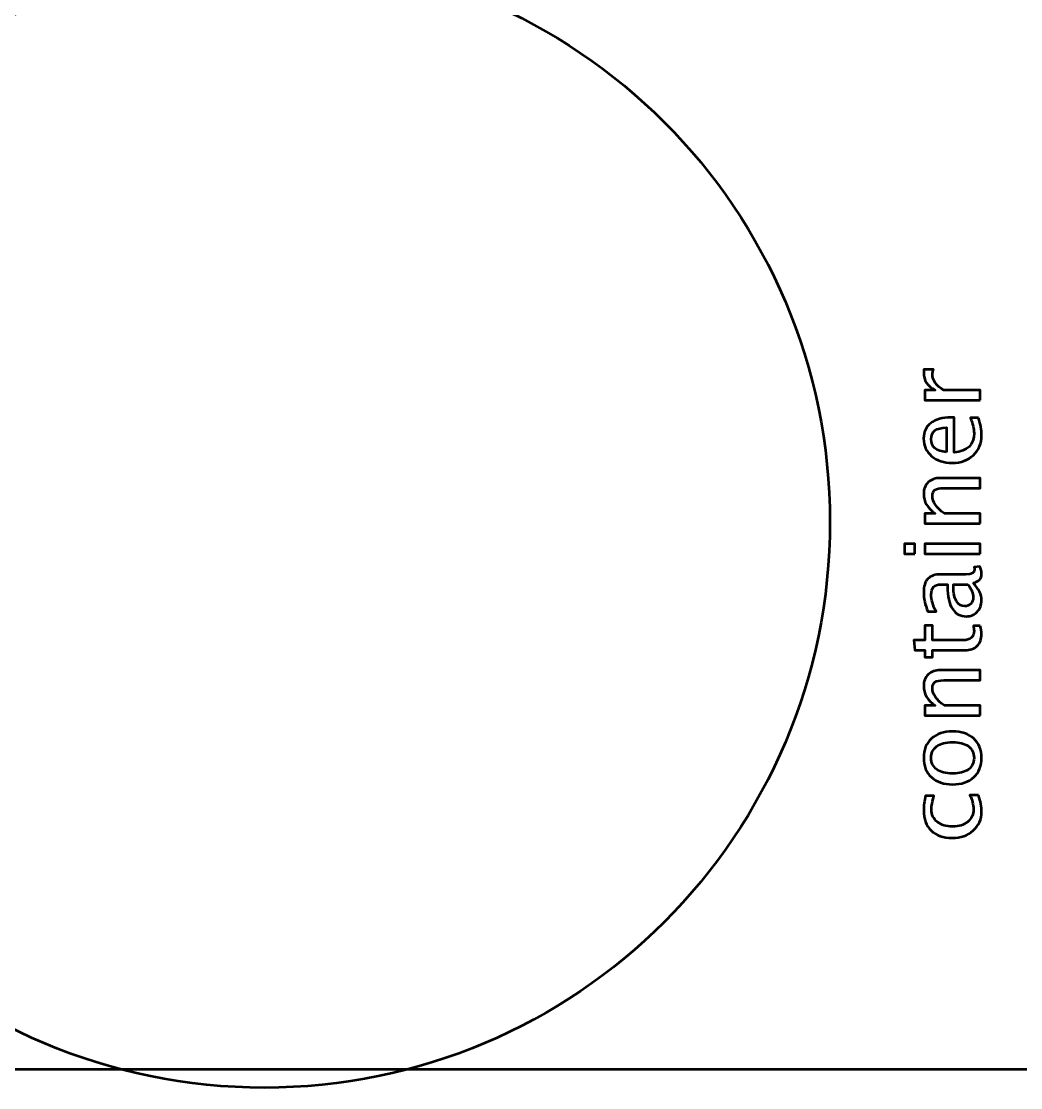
# Model space of a CAD drawing. Header units: centimetres. Extents: x -21.1 to 20.9, y -15.1 to 15.1.
# Drawn here: x -15.56 to -10.17, y -15.05 to -9.3 of the extents above; entities that cross this region are included whole.
import ezdxf

# ---------------------------------------------------------------- set-up
doc = ezdxf.new("R2010")
doc.units = ezdxf.units.CM
doc.header["$MEASUREMENT"] = 0
doc.layers.add('Layer 1', color=7, linetype='Continuous')

msp = doc.modelspace()

# ---------------------------------------------------------------- linework, layer by layer
at = {"layer": 'Layer 1', "lineweight": 53}
msp.add_ellipse((-14.25, -12), major_axis=(0, 3.05), ratio=1, dxfattribs=at)
msp.add_open_spline([(-20.95, -14.45), (-20.95, -14.45), (-20.95, 14.45), (-20.95, 14.45), (-20.95, 14.45), (-20.95, 14.72614), (-20.72614, 14.95), (-20.45, 14.95), (-20.45, 14.95), (-20.45, 14.95), (-0.55, 14.95), (-0.55, 14.95), (-0.55, 14.95), (-0.27386, 14.95), (-0.05, 14.72614), (-0.05, 14.45), (-0.05, 14.45), (-0.05, 14.45), (-0.05, -14.45), (-0.05, -14.45), (-0.05, -14.45), (-0.05, -14.72614), (-0.27386, -14.95), (-0.55, -14.95), (-0.55, -14.95), (-0.55, -14.95), (-20.45, -14.95), (-20.45, -14.95), (-20.45, -14.95), (-20.72614, -14.95), (-20.95, -14.72614), (-20.95, -14.45)], degree=3, knots=[0, 0, 0, 0, 0.1111111, 0.1111111, 0.1111111, 0.1111111, 0.2222222, 0.2222222, 0.2222222, 0.2222222, 0.3333333, 0.3333333, 0.3333333, 0.3333333, 0.4444444, 0.4444444, 0.4444444, 0.4444444, 0.5555556, 0.5555556, 0.5555556, 0.5555556, 0.6666667, 0.6666667, 0.6666667, 0.6666667, 0.7777778, 0.7777778, 0.7777778, 0.7777778, 1, 1, 1, 1], dxfattribs=at)
at = {"layer": 'Layer 1', "color": 5, "lineweight": 53}
for points, knots in [([(-10.38883, -11.34292), (-10.38883, -11.34292), (-10.68798, -11.34292), (-10.68798, -11.34292), (-10.68798, -11.34292), (-10.68798, -11.34292), (-10.68798, -11.28874), (-10.68798, -11.28874), (-10.68798, -11.28874), (-10.68798, -11.28874), (-10.63145, -11.28874), (-10.63145, -11.28874), (-10.63145, -11.28874), (-10.67331, -11.26719), (-10.69419, -11.23596), (-10.69419, -11.19495), (-10.69419, -11.19495), (-10.69419, -11.1894), (-10.69372, -11.18356), (-10.69278, -11.17754), (-10.69278, -11.17754), (-10.69278, -11.17754), (-10.64208, -11.17754), (-10.64208, -11.17754), (-10.64208, -11.17754), (-10.64518, -11.18695), (-10.64678, -11.19523), (-10.64678, -11.20238), (-10.64678, -11.20238), (-10.64678, -11.23681), (-10.62646, -11.2656), (-10.58573, -11.28874), (-10.58573, -11.28874), (-10.58573, -11.28874), (-10.38883, -11.28874), (-10.38883, -11.28874), (-10.38883, -11.28874), (-10.38883, -11.28874), (-10.38883, -11.34292), (-10.38883, -11.34292)], [0, 0, 0, 0, 0.0909091, 0.0909091, 0.0909091, 0.0909091, 0.1818182, 0.1818182, 0.1818182, 0.1818182, 0.2727273, 0.2727273, 0.2727273, 0.2727273, 0.3636364, 0.3636364, 0.3636364, 0.3636364, 0.4545455, 0.4545455, 0.4545455, 0.4545455, 0.5454545, 0.5454545, 0.5454545, 0.5454545, 0.6363636, 0.6363636, 0.6363636, 0.6363636, 0.7272727, 0.7272727, 0.7272727, 0.7272727, 0.8181818, 0.8181818, 0.8181818, 0.8181818, 1, 1, 1, 1]), ([(-10.39843, -11.43785), (-10.38751, -11.47425), (-10.38206, -11.50539), (-10.38206, -11.53136), (-10.38206, -11.53136), (-10.38206, -11.57566), (-10.39673, -11.61169), (-10.42599, -11.63945), (-10.42599, -11.63945), (-10.45525, -11.6672), (-10.49316, -11.68112), (-10.53982, -11.68112), (-10.53982, -11.68112), (-10.58507, -11.68112), (-10.62223, -11.66889), (-10.65129, -11.64434), (-10.65129, -11.64434), (-10.68027, -11.61978), (-10.69476, -11.58836), (-10.69476, -11.55008), (-10.69476, -11.55008), (-10.69476, -11.51386), (-10.68187, -11.48582), (-10.65609, -11.46607), (-10.65609, -11.46607), (-10.63032, -11.44631), (-10.59382, -11.43644), (-10.5465, -11.43644), (-10.5465, -11.43644), (-10.5465, -11.43644), (-10.52994, -11.43672), (-10.52994, -11.43672), (-10.52994, -11.43672), (-10.52994, -11.43672), (-10.52994, -11.62581), (-10.52994, -11.62581), (-10.52994, -11.62581), (-10.45844, -11.6179), (-10.4227, -11.583), (-10.4227, -11.5212), (-10.4227, -11.5212), (-10.4227, -11.49852), (-10.42909, -11.47077), (-10.44189, -11.43785), (-10.44189, -11.43785), (-10.44189, -11.43785), (-10.39843, -11.43785), (-10.39843, -11.43785)], [0, 0, 0, 0, 0.0769231, 0.0769231, 0.0769231, 0.0769231, 0.1538462, 0.1538462, 0.1538462, 0.1538462, 0.2307692, 0.2307692, 0.2307692, 0.2307692, 0.3076923, 0.3076923, 0.3076923, 0.3076923, 0.3846154, 0.3846154, 0.3846154, 0.3846154, 0.4615385, 0.4615385, 0.4615385, 0.4615385, 0.5384615, 0.5384615, 0.5384615, 0.5384615, 0.6153846, 0.6153846, 0.6153846, 0.6153846, 0.6923077, 0.6923077, 0.6923077, 0.6923077, 0.7692308, 0.7692308, 0.7692308, 0.7692308, 0.8461538, 0.8461538, 0.8461538, 0.8461538, 1, 1, 1, 1]), ([(-10.57058, -11.62298), (-10.57058, -11.62298), (-10.57058, -11.4909), (-10.57058, -11.4909), (-10.57058, -11.4909), (-10.62627, -11.4909), (-10.65412, -11.51169), (-10.65412, -11.55318), (-10.65412, -11.55318), (-10.65412, -11.59495), (-10.62627, -11.61819), (-10.57058, -11.62298)], [0, 0, 0, 0, 0.25, 0.25, 0.25, 0.25, 0.5, 0.5, 0.5, 0.5, 1, 1, 1, 1]), ([(-10.38883, -12.00774), (-10.38883, -12.00774), (-10.68798, -12.00774), (-10.68798, -12.00774), (-10.68798, -12.00774), (-10.68798, -12.00774), (-10.68798, -11.95356), (-10.68798, -11.95356), (-10.68798, -11.95356), (-10.68798, -11.95356), (-10.63145, -11.95356), (-10.63145, -11.95356), (-10.63145, -11.95356), (-10.67331, -11.92487), (-10.69419, -11.88968), (-10.69419, -11.8481), (-10.69419, -11.8481), (-10.69419, -11.82195), (-10.68601, -11.80116), (-10.66954, -11.78582), (-10.66954, -11.78582), (-10.65318, -11.77049), (-10.63107, -11.76278), (-10.60341, -11.76278), (-10.60341, -11.76278), (-10.60341, -11.76278), (-10.38883, -11.76278), (-10.38883, -11.76278), (-10.38883, -11.76278), (-10.38883, -11.76278), (-10.38883, -11.81696), (-10.38883, -11.81696), (-10.38883, -11.81696), (-10.38883, -11.81696), (-10.58573, -11.81696), (-10.58573, -11.81696), (-10.58573, -11.81696), (-10.60793, -11.81696), (-10.62373, -11.82026), (-10.63314, -11.82675), (-10.63314, -11.82675), (-10.64264, -11.83333), (-10.64734, -11.84415), (-10.64734, -11.8593), (-10.64734, -11.8593), (-10.64734, -11.8926), (-10.62561, -11.92402), (-10.58215, -11.95356), (-10.58215, -11.95356), (-10.58215, -11.95356), (-10.38883, -11.95356), (-10.38883, -11.95356), (-10.38883, -11.95356), (-10.38883, -11.95356), (-10.38883, -12.00774), (-10.38883, -12.00774)], [0, 0, 0, 0, 0.0666667, 0.0666667, 0.0666667, 0.0666667, 0.1333333, 0.1333333, 0.1333333, 0.1333333, 0.2, 0.2, 0.2, 0.2, 0.2666667, 0.2666667, 0.2666667, 0.2666667, 0.3333333, 0.3333333, 0.3333333, 0.3333333, 0.4, 0.4, 0.4, 0.4, 0.4666667, 0.4666667, 0.4666667, 0.4666667, 0.5333333, 0.5333333, 0.5333333, 0.5333333, 0.6, 0.6, 0.6, 0.6, 0.6666667, 0.6666667, 0.6666667, 0.6666667, 0.7333333, 0.7333333, 0.7333333, 0.7333333, 0.8, 0.8, 0.8, 0.8, 0.8666667, 0.8666667, 0.8666667, 0.8666667, 1, 1, 1, 1]), ([(-10.74273, -12.17086), (-10.74273, -12.17086), (-10.79692, -12.17086), (-10.79692, -12.17086), (-10.79692, -12.17086), (-10.79692, -12.17086), (-10.79692, -12.11668), (-10.79692, -12.11668), (-10.79692, -12.11668), (-10.79692, -12.11668), (-10.74273, -12.11668), (-10.74273, -12.11668), (-10.74273, -12.11668), (-10.74273, -12.11668), (-10.74273, -12.17086), (-10.74273, -12.17086)], [0, 0, 0, 0, 0.2, 0.2, 0.2, 0.2, 0.4, 0.4, 0.4, 0.4, 0.6, 0.6, 0.6, 0.6, 1, 1, 1, 1]), ([(-10.38883, -12.17086), (-10.38883, -12.17086), (-10.68798, -12.17086), (-10.68798, -12.17086), (-10.68798, -12.17086), (-10.68798, -12.17086), (-10.68798, -12.11668), (-10.68798, -12.11668), (-10.68798, -12.11668), (-10.68798, -12.11668), (-10.38883, -12.11668), (-10.38883, -12.11668), (-10.38883, -12.11668), (-10.38883, -12.11668), (-10.38883, -12.17086), (-10.38883, -12.17086)], [0, 0, 0, 0, 0.2, 0.2, 0.2, 0.2, 0.4, 0.4, 0.4, 0.4, 0.6, 0.6, 0.6, 0.6, 1, 1, 1, 1]), ([(-10.42693, -12.32834), (-10.39701, -12.36089), (-10.38206, -12.39221), (-10.38206, -12.42232), (-10.38206, -12.42232), (-10.38206, -12.44706), (-10.38977, -12.46766), (-10.40529, -12.48393), (-10.40529, -12.48393), (-10.42081, -12.5003), (-10.44038, -12.50849), (-10.46399, -12.50849), (-10.46399, -12.50849), (-10.49664, -12.50849), (-10.52176, -12.49475), (-10.53925, -12.46728), (-10.53925, -12.46728), (-10.55675, -12.43981), (-10.5655, -12.4004), (-10.5655, -12.34903), (-10.5655, -12.34903), (-10.5655, -12.34903), (-10.5655, -12.33633), (-10.5655, -12.33633), (-10.5655, -12.33633), (-10.5655, -12.33633), (-10.60153, -12.33633), (-10.60153, -12.33633), (-10.60153, -12.33633), (-10.63624, -12.33633), (-10.65355, -12.3544), (-10.65355, -12.39061), (-10.65355, -12.39061), (-10.65355, -12.41865), (-10.64471, -12.44932), (-10.62702, -12.48252), (-10.62702, -12.48252), (-10.62702, -12.48252), (-10.67161, -12.48252), (-10.67161, -12.48252), (-10.67161, -12.48252), (-10.68667, -12.44602), (-10.69419, -12.41159), (-10.69419, -12.37933), (-10.69419, -12.37933), (-10.69419, -12.34612), (-10.68667, -12.32156), (-10.67152, -12.30585), (-10.67152, -12.30585), (-10.65637, -12.29005), (-10.63304, -12.28215), (-10.60153, -12.28215), (-10.60153, -12.28215), (-10.60153, -12.28215), (-10.46635, -12.28215), (-10.46635, -12.28215), (-10.46635, -12.28215), (-10.4354, -12.28215), (-10.41987, -12.27265), (-10.41987, -12.25355), (-10.41987, -12.25355), (-10.41987, -12.2512), (-10.42025, -12.24772), (-10.421, -12.24311), (-10.421, -12.24311), (-10.421, -12.24311), (-10.3909, -12.23925), (-10.3909, -12.23925), (-10.3909, -12.23925), (-10.38497, -12.25157), (-10.38206, -12.26512), (-10.38206, -12.27998), (-10.38206, -12.27998), (-10.38206, -12.30529), (-10.39701, -12.32138), (-10.42693, -12.32834)], [0, 0, 0, 0, 0.05, 0.05, 0.05, 0.05, 0.1, 0.1, 0.1, 0.1, 0.15, 0.15, 0.15, 0.15, 0.2, 0.2, 0.2, 0.2, 0.25, 0.25, 0.25, 0.25, 0.3, 0.3, 0.3, 0.3, 0.35, 0.35, 0.35, 0.35, 0.4, 0.4, 0.4, 0.4, 0.45, 0.45, 0.45, 0.45, 0.5, 0.5, 0.5, 0.5, 0.55, 0.55, 0.55, 0.55, 0.6, 0.6, 0.6, 0.6, 0.65, 0.65, 0.65, 0.65, 0.7, 0.7, 0.7, 0.7, 0.75, 0.75, 0.75, 0.75, 0.8, 0.8, 0.8, 0.8, 0.85, 0.85, 0.85, 0.85, 0.9, 0.9, 0.9, 0.9, 1, 1, 1, 1]), ([(-10.45647, -12.33633), (-10.45647, -12.33633), (-10.53333, -12.33633), (-10.53333, -12.33633), (-10.53333, -12.33633), (-10.53333, -12.33633), (-10.53389, -12.35374), (-10.53389, -12.35374), (-10.53389, -12.35374), (-10.53389, -12.38384), (-10.52834, -12.40811), (-10.51724, -12.42664), (-10.51724, -12.42664), (-10.50605, -12.44508), (-10.49128, -12.4543), (-10.47284, -12.4543), (-10.47284, -12.4543), (-10.45995, -12.4543), (-10.44904, -12.44969), (-10.4401, -12.44057), (-10.4401, -12.44057), (-10.43116, -12.43135), (-10.42665, -12.42015), (-10.42665, -12.40689), (-10.42665, -12.40689), (-10.42665, -12.38431), (-10.43662, -12.36079), (-10.45647, -12.33633)], [0, 0, 0, 0, 0.125, 0.125, 0.125, 0.125, 0.25, 0.25, 0.25, 0.25, 0.375, 0.375, 0.375, 0.375, 0.5, 0.5, 0.5, 0.5, 0.625, 0.625, 0.625, 0.625, 0.75, 0.75, 0.75, 0.75, 1, 1, 1, 1]), ([(-10.38892, -12.55985), (-10.38431, -12.5766), (-10.38206, -12.59118), (-10.38206, -12.6035), (-10.38206, -12.6035), (-10.38206, -12.63116), (-10.38996, -12.6527), (-10.40576, -12.66813), (-10.40576, -12.66813), (-10.42157, -12.68365), (-10.44349, -12.69137), (-10.47161, -12.69137), (-10.47161, -12.69137), (-10.47161, -12.69137), (-10.64734, -12.69137), (-10.64734, -12.69137), (-10.64734, -12.69137), (-10.64734, -12.69137), (-10.64734, -12.72881), (-10.64734, -12.72881), (-10.64734, -12.72881), (-10.64734, -12.72881), (-10.68798, -12.72881), (-10.68798, -12.72881), (-10.68798, -12.72881), (-10.68798, -12.72881), (-10.68798, -12.69137), (-10.68798, -12.69137), (-10.68798, -12.69137), (-10.68798, -12.69137), (-10.74208, -12.69137), (-10.74208, -12.69137), (-10.74208, -12.69137), (-10.74208, -12.69137), (-10.74725, -12.63718), (-10.74725, -12.63718), (-10.74725, -12.63718), (-10.74725, -12.63718), (-10.68798, -12.63718), (-10.68798, -12.63718), (-10.68798, -12.63718), (-10.68798, -12.63718), (-10.68798, -12.55872), (-10.68798, -12.55872), (-10.68798, -12.55872), (-10.68798, -12.55872), (-10.64734, -12.55872), (-10.64734, -12.55872), (-10.64734, -12.55872), (-10.64734, -12.55872), (-10.64734, -12.63718), (-10.64734, -12.63718), (-10.64734, -12.63718), (-10.64734, -12.63718), (-10.4814, -12.63718), (-10.4814, -12.63718), (-10.4814, -12.63718), (-10.44226, -12.63718), (-10.4227, -12.62015), (-10.4227, -12.58619), (-10.4227, -12.58619), (-10.4227, -12.57895), (-10.42392, -12.5702), (-10.42627, -12.55985), (-10.42627, -12.55985), (-10.42627, -12.55985), (-10.38892, -12.55985), (-10.38892, -12.55985)], [0, 0, 0, 0, 0.0555556, 0.0555556, 0.0555556, 0.0555556, 0.1111111, 0.1111111, 0.1111111, 0.1111111, 0.1666667, 0.1666667, 0.1666667, 0.1666667, 0.2222222, 0.2222222, 0.2222222, 0.2222222, 0.2777778, 0.2777778, 0.2777778, 0.2777778, 0.3333333, 0.3333333, 0.3333333, 0.3333333, 0.3888889, 0.3888889, 0.3888889, 0.3888889, 0.4444444, 0.4444444, 0.4444444, 0.4444444, 0.5, 0.5, 0.5, 0.5, 0.5555556, 0.5555556, 0.5555556, 0.5555556, 0.6111111, 0.6111111, 0.6111111, 0.6111111, 0.6666667, 0.6666667, 0.6666667, 0.6666667, 0.7222222, 0.7222222, 0.7222222, 0.7222222, 0.7777778, 0.7777778, 0.7777778, 0.7777778, 0.8333333, 0.8333333, 0.8333333, 0.8333333, 0.8888889, 0.8888889, 0.8888889, 0.8888889, 1, 1, 1, 1]), ([(-10.38883, -13.04395), (-10.38883, -13.04395), (-10.68798, -13.04395), (-10.68798, -13.04395), (-10.68798, -13.04395), (-10.68798, -13.04395), (-10.68798, -12.98977), (-10.68798, -12.98977), (-10.68798, -12.98977), (-10.68798, -12.98977), (-10.63145, -12.98977), (-10.63145, -12.98977), (-10.63145, -12.98977), (-10.67331, -12.96108), (-10.69419, -12.92589), (-10.69419, -12.88431), (-10.69419, -12.88431), (-10.69419, -12.85816), (-10.68601, -12.83737), (-10.66954, -12.82203), (-10.66954, -12.82203), (-10.65318, -12.8067), (-10.63107, -12.79899), (-10.60341, -12.79899), (-10.60341, -12.79899), (-10.60341, -12.79899), (-10.38883, -12.79899), (-10.38883, -12.79899), (-10.38883, -12.79899), (-10.38883, -12.79899), (-10.38883, -12.85317), (-10.38883, -12.85317), (-10.38883, -12.85317), (-10.38883, -12.85317), (-10.58573, -12.85317), (-10.58573, -12.85317), (-10.58573, -12.85317), (-10.60793, -12.85317), (-10.62373, -12.85647), (-10.63314, -12.86296), (-10.63314, -12.86296), (-10.64264, -12.86954), (-10.64734, -12.88036), (-10.64734, -12.89551), (-10.64734, -12.89551), (-10.64734, -12.92881), (-10.62561, -12.96023), (-10.58215, -12.98977), (-10.58215, -12.98977), (-10.58215, -12.98977), (-10.38883, -12.98977), (-10.38883, -12.98977), (-10.38883, -12.98977), (-10.38883, -12.98977), (-10.38883, -13.04395), (-10.38883, -13.04395)], [0, 0, 0, 0, 0.0666667, 0.0666667, 0.0666667, 0.0666667, 0.1333333, 0.1333333, 0.1333333, 0.1333333, 0.2, 0.2, 0.2, 0.2, 0.2666667, 0.2666667, 0.2666667, 0.2666667, 0.3333333, 0.3333333, 0.3333333, 0.3333333, 0.4, 0.4, 0.4, 0.4, 0.4666667, 0.4666667, 0.4666667, 0.4666667, 0.5333333, 0.5333333, 0.5333333, 0.5333333, 0.6, 0.6, 0.6, 0.6, 0.6666667, 0.6666667, 0.6666667, 0.6666667, 0.7333333, 0.7333333, 0.7333333, 0.7333333, 0.8, 0.8, 0.8, 0.8, 0.8666667, 0.8666667, 0.8666667, 0.8666667, 1, 1, 1, 1]), ([(-10.38206, -13.27161), (-10.38206, -13.31554), (-10.39607, -13.35035), (-10.42411, -13.37593), (-10.42411, -13.37593), (-10.45214, -13.40162), (-10.49024, -13.41441), (-10.53831, -13.41441), (-10.53831, -13.41441), (-10.58629, -13.41441), (-10.6243, -13.40162), (-10.65224, -13.37593), (-10.65224, -13.37593), (-10.68018, -13.35035), (-10.69419, -13.31554), (-10.69419, -13.27161), (-10.69419, -13.27161), (-10.69419, -13.22767), (-10.68018, -13.19287), (-10.65224, -13.16728), (-10.65224, -13.16728), (-10.6243, -13.1416), (-10.58629, -13.1288), (-10.53831, -13.1288), (-10.53831, -13.1288), (-10.49024, -13.1288), (-10.45214, -13.1416), (-10.42411, -13.16728), (-10.42411, -13.16728), (-10.39607, -13.19287), (-10.38206, -13.22767), (-10.38206, -13.27161)], [0, 0, 0, 0, 0.1111111, 0.1111111, 0.1111111, 0.1111111, 0.2222222, 0.2222222, 0.2222222, 0.2222222, 0.3333333, 0.3333333, 0.3333333, 0.3333333, 0.4444444, 0.4444444, 0.4444444, 0.4444444, 0.5555556, 0.5555556, 0.5555556, 0.5555556, 0.6666667, 0.6666667, 0.6666667, 0.6666667, 0.7777778, 0.7777778, 0.7777778, 0.7777778, 1, 1, 1, 1]), ([(-10.4227, -13.2717), (-10.4227, -13.24489), (-10.43276, -13.22401), (-10.45299, -13.20914), (-10.45299, -13.20914), (-10.47312, -13.19437), (-10.50162, -13.18694), (-10.53831, -13.18694), (-10.53831, -13.18694), (-10.57491, -13.18694), (-10.60332, -13.19437), (-10.62345, -13.20914), (-10.62345, -13.20914), (-10.64349, -13.22401), (-10.65355, -13.24489), (-10.65355, -13.2717), (-10.65355, -13.2717), (-10.65355, -13.29861), (-10.64349, -13.31949), (-10.62345, -13.33417), (-10.62345, -13.33417), (-10.60332, -13.34894), (-10.57491, -13.35627), (-10.53831, -13.35627), (-10.53831, -13.35627), (-10.50162, -13.35627), (-10.47312, -13.34894), (-10.45299, -13.33417), (-10.45299, -13.33417), (-10.43276, -13.31949), (-10.4227, -13.29861), (-10.4227, -13.2717)], [0, 0, 0, 0, 0.1111111, 0.1111111, 0.1111111, 0.1111111, 0.2222222, 0.2222222, 0.2222222, 0.2222222, 0.3333333, 0.3333333, 0.3333333, 0.3333333, 0.4444444, 0.4444444, 0.4444444, 0.4444444, 0.5555556, 0.5555556, 0.5555556, 0.5555556, 0.6666667, 0.6666667, 0.6666667, 0.6666667, 0.7777778, 0.7777778, 0.7777778, 0.7777778, 1, 1, 1, 1]), ([(-10.39786, -13.47208), (-10.38732, -13.50717), (-10.38206, -13.53746), (-10.38206, -13.56295), (-10.38206, -13.56295), (-10.38206, -13.60341), (-10.39701, -13.6369), (-10.42684, -13.66352), (-10.42684, -13.66352), (-10.45675, -13.69014), (-10.49447, -13.7035), (-10.53991, -13.7035), (-10.53991, -13.7035), (-10.58845, -13.7035), (-10.62637, -13.69033), (-10.65346, -13.66399), (-10.65346, -13.66399), (-10.68065, -13.63765), (-10.69419, -13.60087), (-10.69419, -13.55364), (-10.69419, -13.55364), (-10.69419, -13.53041), (-10.69099, -13.50425), (-10.6846, -13.47547), (-10.6846, -13.47547), (-10.6846, -13.47547), (-10.63888, -13.47547), (-10.63888, -13.47547), (-10.63888, -13.47547), (-10.64791, -13.50604), (-10.65242, -13.53097), (-10.65242, -13.55016), (-10.65242, -13.55016), (-10.65242, -13.57801), (-10.64198, -13.6003), (-10.62119, -13.61695), (-10.62119, -13.61695), (-10.6004, -13.6336), (-10.57265, -13.64198), (-10.53803, -13.64198), (-10.53803, -13.64198), (-10.50445, -13.64198), (-10.47735, -13.63332), (-10.45656, -13.61611), (-10.45656, -13.61611), (-10.43587, -13.59889), (-10.42552, -13.57641), (-10.42552, -13.54847), (-10.42552, -13.54847), (-10.42552, -13.52373), (-10.43192, -13.49833), (-10.44471, -13.47208), (-10.44471, -13.47208), (-10.44471, -13.47208), (-10.39786, -13.47208), (-10.39786, -13.47208)], [0, 0, 0, 0, 0.0666667, 0.0666667, 0.0666667, 0.0666667, 0.1333333, 0.1333333, 0.1333333, 0.1333333, 0.2, 0.2, 0.2, 0.2, 0.2666667, 0.2666667, 0.2666667, 0.2666667, 0.3333333, 0.3333333, 0.3333333, 0.3333333, 0.4, 0.4, 0.4, 0.4, 0.4666667, 0.4666667, 0.4666667, 0.4666667, 0.5333333, 0.5333333, 0.5333333, 0.5333333, 0.6, 0.6, 0.6, 0.6, 0.6666667, 0.6666667, 0.6666667, 0.6666667, 0.7333333, 0.7333333, 0.7333333, 0.7333333, 0.8, 0.8, 0.8, 0.8, 0.8666667, 0.8666667, 0.8666667, 0.8666667, 1, 1, 1, 1])]:
    msp.add_open_spline(points, degree=3, knots=knots, dxfattribs=at)

doc.saveas('drawing.dxf')
